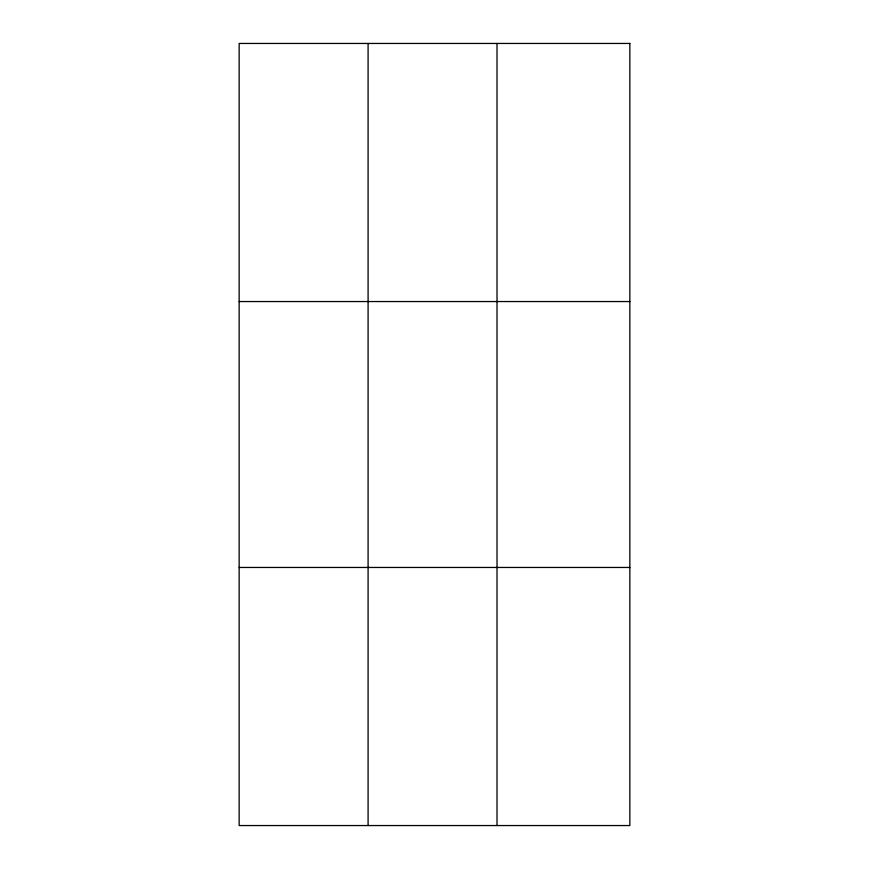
<?xml version="1.0" encoding="UTF-8"?>
<svg xmlns="http://www.w3.org/2000/svg" width="869" height="869" viewBox="0 0 869 869"><rect width="100%" height="100%" fill="white"/><g stroke="black" fill="none" stroke-linecap="round" stroke-linejoin="round"><path stroke-width="1.3" d="M368.087 43.45L368.087 825.55M497.014 43.45L497.014 825.55M239.149 301.543L629.851 301.543M239.149 567.457L629.851 567.457M629.851 43.45L629.851 825.55L239.149 825.55L239.149 43.45L629.851 43.45"/></g></svg>
